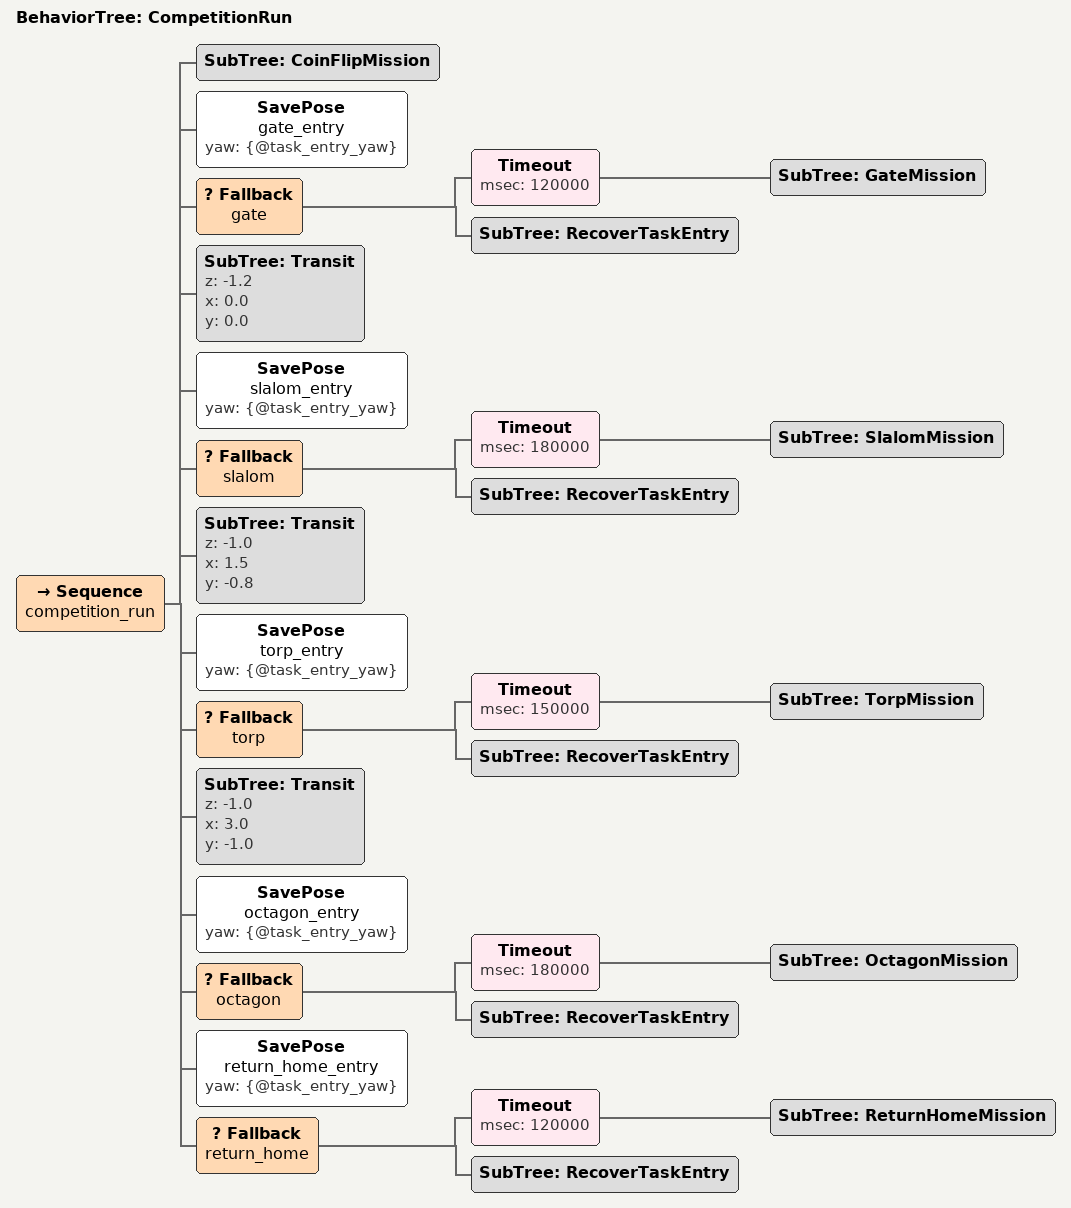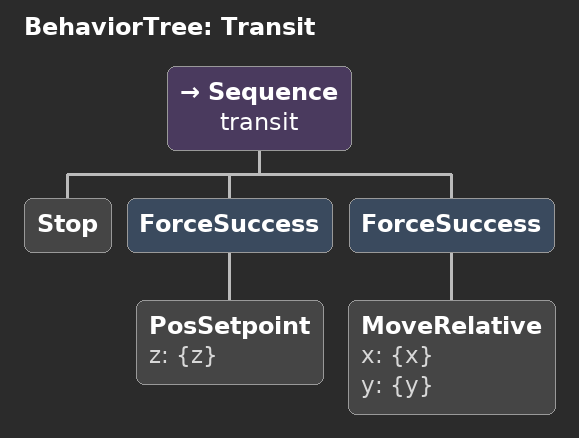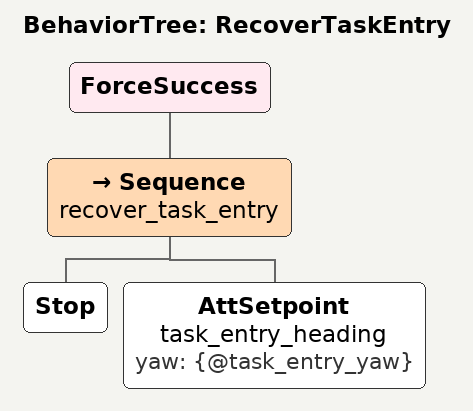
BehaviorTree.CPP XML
<?xml version="1.0" encoding="UTF-8"?>
<root BTCPP_format="4" main_tree_to_execute="CompetitionRun">
  <BehaviorTree ID="CompetitionRun">
    <Sequence name="competition_run">
      <!-- Coin flip is the only required acquisition step: if the gate cannot
           be found here, CoinFlipMission returns FAILURE and stops the run. -->
      <SubTree ID="CoinFlipMission"/>

      <SavePose name="gate_entry" yaw="{@task_entry_yaw}"/>
      <Fallback name="gate">
        <Timeout msec="120000"><SubTree ID="GateMission"/></Timeout>
        <SubTree ID="RecoverTaskEntry"/>
      </Fallback>

      <!-- The slalom searches sideways from where the gate left the vehicle. -->
      <SubTree ID="Transit" z="-1.2" x="0.0" y="0.0"/>
      <SavePose name="slalom_entry" yaw="{@task_entry_yaw}"/>
      <Fallback name="slalom">
        <Timeout msec="180000"><SubTree ID="SlalomMission"/></Timeout>
        <SubTree ID="RecoverTaskEntry"/>
      </Fallback>

      <SubTree ID="Transit" z="-1.0" x="1.5" y="-0.8"/>
      <SavePose name="torp_entry" yaw="{@task_entry_yaw}"/>
      <Fallback name="torp">
        <Timeout msec="150000"><SubTree ID="TorpMission"/></Timeout>
        <SubTree ID="RecoverTaskEntry"/>
      </Fallback>

      <SubTree ID="Transit" z="-1.0" x="3.0" y="-1.0"/>
      <SavePose name="octagon_entry" yaw="{@task_entry_yaw}"/>
      <Fallback name="octagon">
        <Timeout msec="180000"><SubTree ID="OctagonMission"/></Timeout>
        <SubTree ID="RecoverTaskEntry"/>
      </Fallback>

      <!-- Scored on its own, so it is attempted even when the octagon fails. -->
      <SavePose name="return_home_entry" yaw="{@task_entry_yaw}"/>
      <Fallback name="return_home">
        <Timeout msec="120000"><SubTree ID="ReturnHomeMission"/></Timeout>
        <SubTree ID="RecoverTaskEntry"/>
      </Fallback>
    </Sequence>
  </BehaviorTree>

  <!-- A hop between tasks: stop whatever the last task left running, take
       the transit depth, then move x forward and y left along the heading.
       Each step may time out without ending the run. -->
  <BehaviorTree ID="Transit">
    <Sequence name="transit">
      <Stop/>
      <ForceSuccess><PosSetpoint z="{z}"/></ForceSuccess>
      <ForceSuccess><MoveRelative x="{x}" y="{y}"/></ForceSuccess>
    </Sequence>
  </BehaviorTree>

  <!-- After a task fails or runs out of time: stop, and face the way the
       vehicle faced when the task began. Always succeeds. -->
  <BehaviorTree ID="RecoverTaskEntry">
    <ForceSuccess>
      <Sequence name="recover_task_entry">
        <Stop/>
        <AttSetpoint name="task_entry_heading" yaw="{@task_entry_yaw}"/>
      </Sequence>
    </ForceSuccess>
  </BehaviorTree>
</root>
